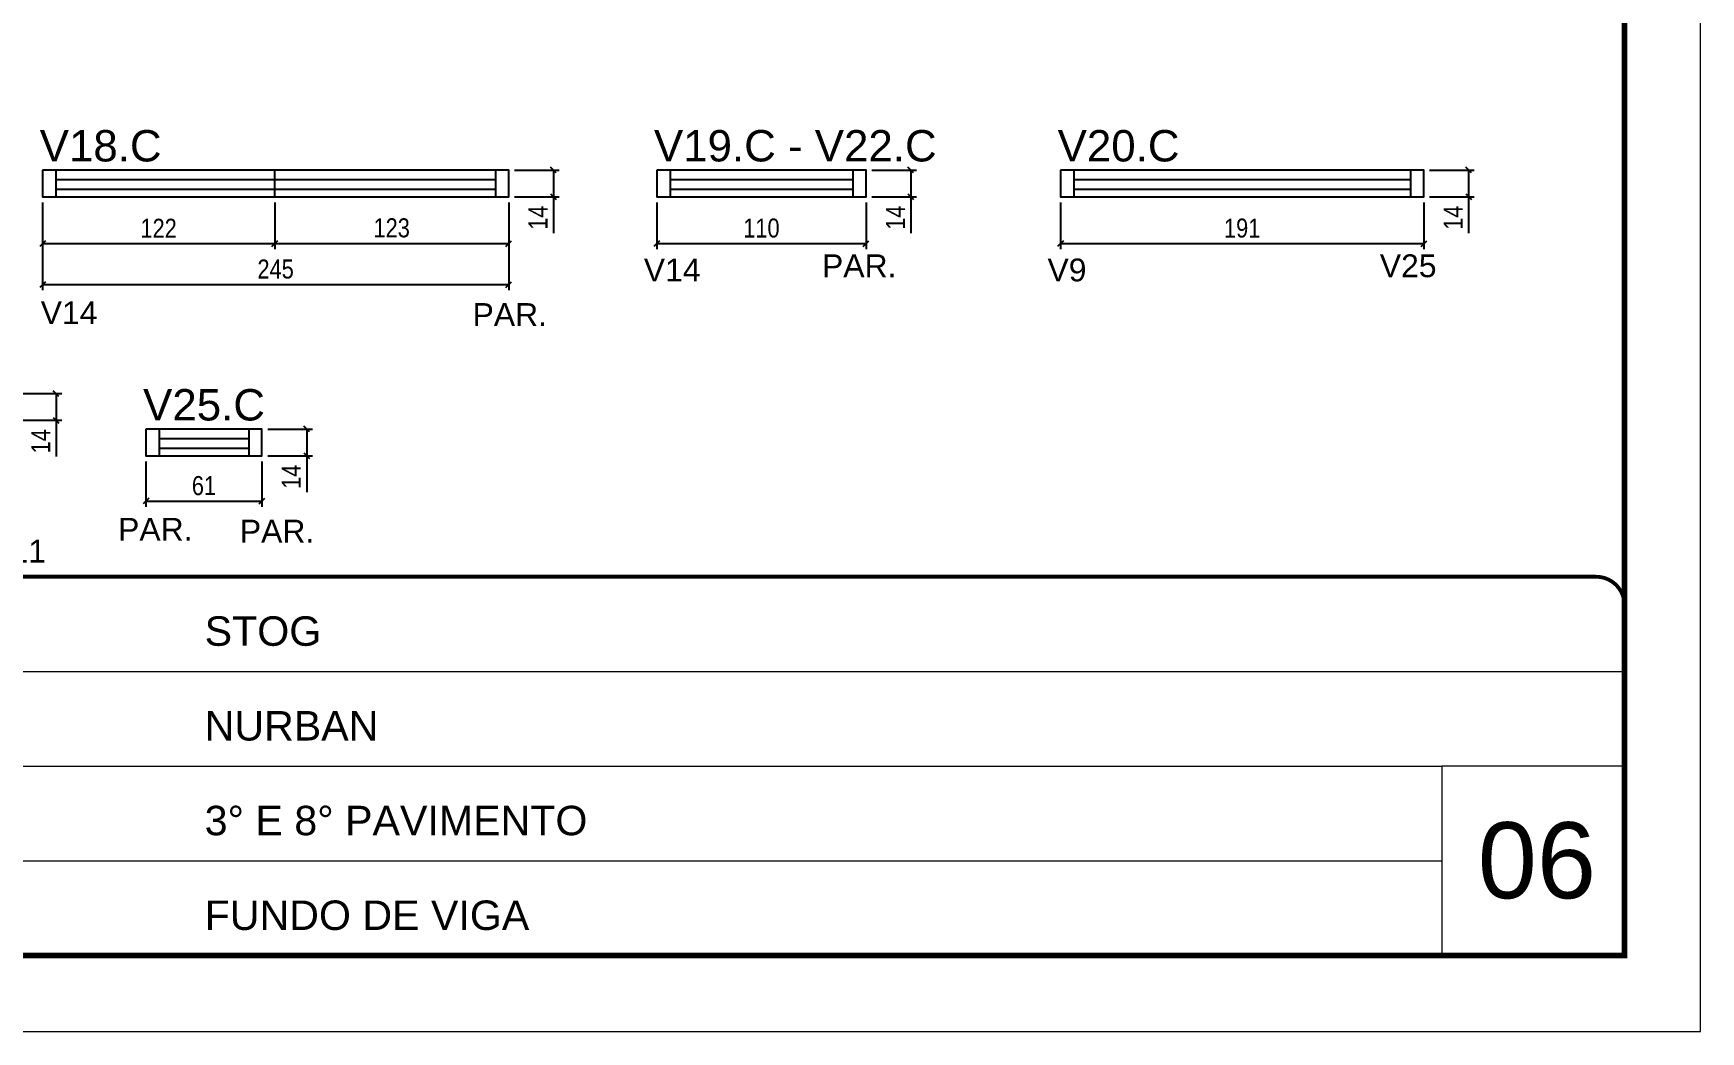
# Model space of a CAD drawing. Extents: x 2489 to 8743, y 745 to 4092.
# Drawn here: x 4697 to 5573, y 1894 to 2419 of the extents above; entities that cross this region are included whole.
import ezdxf

# ---------------------------------------------------------------- set-up
doc = ezdxf.new("R2010")
doc.units = 0
doc.linetypes.add('CONTINUO', pattern=[0])
doc.linetypes.add('DASHED', pattern=[0.75, 0.5, -0.25])
for name, color, linetype in [('5', 5, 'Continuous'), ('COTA', 241, 'Continuous'), ('NOMENCLATURA', 7, 'Continuous'), ('Painéis', 200, 'Continuous'), ('SARR_2.2x7', 40, 'Continuous'), ('SARR_EDITAR', 141, 'Continuous')]:
    doc.layers.add(name, color=color, linetype=linetype)
for name, color, linetype, lineweight in [('CARIMBO', 255, 'Continuous', 9), ('Folhas', 255, 'Continuous', 9), ('SARRAFO DE PRESSAO', 251, 'DASHED', 9)]:
    doc.layers.add(name, color=color, linetype=linetype, lineweight=lineweight)
doc.styles.add('ARIAL', font='arial.ttf')
doc.styles.add('COTA TECNICA', font='techl___.ttf', dxfattribs={"height": 10})
doc.styles.add('COTA TECNICA-50', font='techl___.ttf', dxfattribs={"height": 10})
doc.styles.get("Standard").update_dxf_attribs({"font": 'arial.ttf'})
doc.dimstyles.new('COTA PAINEL-50', dxfattribs={"dimtxt": 10, "dimasz": 3, "dimexe": 3, "dimexo": 3, "dimgap": 3, "dimtad": 1, "dimdec": 1, "dimzin": 12, "dimdsep": 46, "dimtxsty": 'COTA TECNICA-50', "dimblk1": 'OBLIQUE', "dimblk2": 'OBLIQUE', "dimsah": 1, "dimcen": 0.9, "dimclrd": 4, "dimclre": 4, "dimclrt": 240, "dimadec": 1, "dimazin": 3, "dimtfac": 1, "dimtdec": 1, "dimtmove": 0, "dimatfit": 3, "dimfxl": 1, "dimtolj": 1, "dimtzin": 12, "dimarcsym": 0})
doc.dimstyles.new('PAINEL', dxfattribs={"dimtxt": 10, "dimasz": 3, "dimexe": 3, "dimexo": 3, "dimgap": 3, "dimtad": 1, "dimdec": 1, "dimzin": 12, "dimdsep": 46, "dimtxsty": 'COTA TECNICA', "dimblk1": 'OBLIQUE', "dimblk2": 'OBLIQUE', "dimsah": 1, "dimcen": 0.9, "dimclrd": 4, "dimclre": 4, "dimclrt": 240, "dimadec": 1, "dimazin": 3, "dimtfac": 1, "dimtdec": 1, "dimtmove": 0, "dimatfit": 3, "dimfxl": 1, "dimtolj": 1, "dimtzin": 12, "dimarcsym": 0})

# ---------------------------------------------------------------- blocks, each defined once
blk = doc.blocks.new('9999999999')
at = {"color": 30, "linetype": 'CONTINUO'}
for p, q in [((98564.56, 34379.64), (99583.98, 34379.64)), ((98564.56, 34329.83), (99487.98, 34329.83)), ((99583.98, 34329.83), (99487.98, 34329.83)), ((99487.98, 34329.83), (99487.98, 34230.21)), ((98564.56, 34280.02), (99487.98, 34280.02))]:
    blk.add_line(p, q, dxfattribs=at)
at = {"color": 30, "linetype": 'CONTINUO', "const_width": 2}
blk.add_lwpolyline([(99583.98, 34230.21), (99583.98, 34414.45, 0.414214), (99568.98, 34429.45), (98228.98, 34429.45, 0.414214), (98213.98, 34414.45), (98213.98, 34245.21, 0.414214), (98228.98, 34230.21), (99583.98, 34230.21)], format="xyb", dxfattribs=at)
at = {"layer": 'Folhas'}
blk.add_lwpolyline([(98138.98, 34190.21), (99623.98, 34190.21), (99623.98, 35240.21), (98138.98, 35240.21)], close=True, dxfattribs=at)
at = {"layer": 'Folhas', "color": 30, "const_width": 3}
blk.add_lwpolyline([(98213.98, 34230.21), (99583.98, 34230.21), (99583.98, 35200.21), (98213.98, 35200.21)], close=True, dxfattribs=at)
at = {"color": 7, "linetype": 'Continuous', "ltscale": 5, "style": 'ARIAL'}
for s, height, p in [('STOG', 15.483, (98837.68, 34393.13)), ('NURBAN', 15.483, (98837.68, 34343.32)), ('3° E 8° PAVIMENTO', 15.4829, (98837.68, 34293.51)), ('FUNDO DE VIGA', 15.4829, (98837.68, 34243.7))]:
    blk.add_text(s, height=height, dxfattribs=at).set_placement(p)
blk = doc.blocks.new('_Oblique')
at = {"color": 0, "linetype": 'ByBlock', "lineweight": -2}
blk.add_line((-0.5, -0.5), (0.5, 0.5), dxfattribs=at)
blk = doc.blocks.new('*D97')
at = {"layer": 'COTA', "color": 4, "linetype": 'ByBlock', "lineweight": -2, "transparency": 16777216}
for p, q in [((4701.46, 2329.64), (4701.46, 2283.42)), ((4946.46, 2329.64), (4946.46, 2283.42)), ((4701.46, 2286.42), (4946.46, 2286.42))]:
    blk.add_line(p, q, dxfattribs=at)
at = {"layer": 'Defpoints', "color": 0, "linetype": 'ByBlock', "transparency": 16777216}
for p in [(4701.46, 2332.64), (4946.46, 2332.64), (4946.46, 2286.42)]:
    blk.add_point(p, dxfattribs=at)
at = {"layer": 'COTA', "color": 4, "linetype": 'ByBlock', "lineweight": -2, "transparency": 16777216, "xscale": 3, "yscale": 3, "zscale": 3, "rotation": 180}
blk.add_blockref('_Oblique', (4701.46, 2286.42), dxfattribs=at)
at = {"layer": 'COTA', "color": 4, "linetype": 'ByBlock', "lineweight": -2, "transparency": 16777216, "xscale": 3, "yscale": 3, "zscale": 3}
blk.add_blockref('_Oblique', (4946.46, 2286.42), dxfattribs=at)
at = {"layer": 'COTA', "color": 240, "linetype": 'ByBlock', "transparency": 16777216, "insert": (4823.96, 2294.53), "char_height": 10, "attachment_point": 5, "style": 'COTA TECNICA-50'}
blk.add_mtext('\\A1;245', dxfattribs=at)
blk = doc.blocks.new('*D98')
at = {"layer": 'COTA', "color": 4, "lineweight": -2, "transparency": 16777216}
for p, q in [((4949.46, 2346.64), (4972.94, 2346.64)), ((4969.94, 2346.64), (4969.94, 2332.64)), ((4949.46, 2332.64), (4972.94, 2332.64)), ((4969.94, 2332.64), (4969.94, 2313.52))]:
    blk.add_line(p, q, dxfattribs=at)
at = {"layer": 'Defpoints', "color": 0, "transparency": 16777216}
for p in [(4946.46, 2346.64), (4946.46, 2332.64), (4969.94, 2332.64)]:
    blk.add_point(p, dxfattribs=at)
at = {"layer": 'COTA', "color": 4, "lineweight": -2, "transparency": 16777216, "xscale": 3, "yscale": 3, "zscale": 3}
for p, rotation in [((4969.94, 2346.64), 90), ((4969.94, 2332.64), 270)]:
    blk.add_blockref('_Oblique', p, dxfattribs=dict(at, rotation=rotation))
at = {"layer": 'COTA', "color": 240, "transparency": 16777216, "insert": (4961.87, 2321.58), "char_height": 10, "attachment_point": 5, "rotation": 90, "style": 'COTA TECNICA'}
blk.add_mtext('\\A1;14', dxfattribs=at)
blk = doc.blocks.new('*D12')
at = {"layer": 'Defpoints', "color": 0, "transparency": 16777216}
for p in [(4701.46, 2332.64), (4823.46, 2332.64), (4823.46, 2307.97)]:
    blk.add_point(p, dxfattribs=at)
at = {"layer": 'Painéis', "color": 4, "lineweight": -2, "transparency": 16777216}
for p, q in [((4701.46, 2329.64), (4701.46, 2304.97)), ((4823.46, 2329.64), (4823.46, 2304.97)), ((4701.46, 2307.97), (4823.46, 2307.97))]:
    blk.add_line(p, q, dxfattribs=at)
at = {"layer": 'Painéis', "color": 4, "lineweight": -2, "transparency": 16777216, "xscale": 3, "yscale": 3, "zscale": 3, "rotation": 180}
blk.add_blockref('_Oblique', (4701.46, 2307.97), dxfattribs=at)
at = {"layer": 'Painéis', "color": 4, "lineweight": -2, "transparency": 16777216, "xscale": 3, "yscale": 3, "zscale": 3}
blk.add_blockref('_Oblique', (4823.46, 2307.97), dxfattribs=at)
at = {"layer": 'Painéis', "color": 240, "transparency": 16777216, "insert": (4762.46, 2316.03), "char_height": 10, "attachment_point": 5, "style": 'COTA TECNICA'}
blk.add_mtext('\\A1;122', dxfattribs=at)
blk = doc.blocks.new('*D13')
at = {"layer": 'Defpoints', "color": 0, "transparency": 16777216}
for p in [(4823.46, 2332.64), (4946.46, 2332.64), (4946.46, 2307.97)]:
    blk.add_point(p, dxfattribs=at)
at = {"layer": 'Painéis', "color": 4, "lineweight": -2, "transparency": 16777216}
for p, q in [((4823.46, 2329.64), (4823.46, 2304.97)), ((4946.46, 2329.64), (4946.46, 2304.97)), ((4823.46, 2307.97), (4946.46, 2307.97))]:
    blk.add_line(p, q, dxfattribs=at)
at = {"layer": 'Painéis', "color": 4, "lineweight": -2, "transparency": 16777216, "xscale": 3, "yscale": 3, "zscale": 3, "rotation": 180}
blk.add_blockref('_Oblique', (4823.46, 2307.97), dxfattribs=at)
at = {"layer": 'Painéis', "color": 4, "lineweight": -2, "transparency": 16777216, "xscale": 3, "yscale": 3, "zscale": 3}
blk.add_blockref('_Oblique', (4946.46, 2307.97), dxfattribs=at)
at = {"layer": 'Painéis', "color": 240, "transparency": 16777216, "insert": (4884.96, 2316.19), "char_height": 10, "attachment_point": 5, "style": 'COTA TECNICA'}
blk.add_mtext('\\A1;123', dxfattribs=at)
blk = doc.blocks.new('*D99')
at = {"layer": 'COTA', "color": 4, "lineweight": -2, "transparency": 16777216}
for p, q in [((5137.31, 2346.64), (5160.79, 2346.64)), ((5157.79, 2346.64), (5157.79, 2332.64)), ((5137.31, 2332.64), (5160.79, 2332.64)), ((5157.79, 2332.64), (5157.79, 2313.52))]:
    blk.add_line(p, q, dxfattribs=at)
at = {"layer": 'Defpoints', "color": 0, "transparency": 16777216}
for p in [(5134.31, 2346.64), (5134.31, 2332.64), (5157.79, 2332.64)]:
    blk.add_point(p, dxfattribs=at)
at = {"layer": 'COTA', "color": 4, "lineweight": -2, "transparency": 16777216, "xscale": 3, "yscale": 3, "zscale": 3}
for p, rotation in [((5157.79, 2346.64), 90), ((5157.79, 2332.64), 270)]:
    blk.add_blockref('_Oblique', p, dxfattribs=dict(at, rotation=rotation))
at = {"layer": 'COTA', "color": 240, "transparency": 16777216, "insert": (5149.72, 2321.58), "char_height": 10, "attachment_point": 5, "rotation": 90, "style": 'COTA TECNICA'}
blk.add_mtext('\\A1;14', dxfattribs=at)
blk = doc.blocks.new('*D14')
at = {"layer": 'Defpoints', "color": 0, "transparency": 16777216}
for p in [(5024.31, 2332.64), (5134.31, 2332.64), (5134.31, 2307.97)]:
    blk.add_point(p, dxfattribs=at)
at = {"layer": 'Painéis', "color": 4, "lineweight": -2, "transparency": 16777216}
for p, q in [((5024.31, 2329.64), (5024.31, 2304.97)), ((5134.31, 2329.64), (5134.31, 2304.97)), ((5024.31, 2307.97), (5134.31, 2307.97))]:
    blk.add_line(p, q, dxfattribs=at)
at = {"layer": 'Painéis', "color": 4, "lineweight": -2, "transparency": 16777216, "xscale": 3, "yscale": 3, "zscale": 3, "rotation": 180}
blk.add_blockref('_Oblique', (5024.31, 2307.97), dxfattribs=at)
at = {"layer": 'Painéis', "color": 4, "lineweight": -2, "transparency": 16777216, "xscale": 3, "yscale": 3, "zscale": 3}
blk.add_blockref('_Oblique', (5134.31, 2307.97), dxfattribs=at)
at = {"layer": 'Painéis', "color": 240, "transparency": 16777216, "insert": (5079.31, 2316.08), "char_height": 10, "attachment_point": 5, "style": 'COTA TECNICA'}
blk.add_mtext('\\A1;110', dxfattribs=at)
blk = doc.blocks.new('*D100')
at = {"layer": 'COTA', "color": 4, "lineweight": -2, "transparency": 16777216}
for p, q in [((5430.49, 2346.64), (5453.97, 2346.64)), ((5450.97, 2346.64), (5450.97, 2332.64)), ((5430.49, 2332.64), (5453.97, 2332.64)), ((5450.97, 2332.64), (5450.97, 2313.52))]:
    blk.add_line(p, q, dxfattribs=at)
at = {"layer": 'Defpoints', "color": 0, "transparency": 16777216}
for p in [(5427.49, 2346.64), (5427.49, 2332.64), (5450.97, 2332.64)]:
    blk.add_point(p, dxfattribs=at)
at = {"layer": 'COTA', "color": 4, "lineweight": -2, "transparency": 16777216, "xscale": 3, "yscale": 3, "zscale": 3}
for p, rotation in [((5450.97, 2346.64), 90), ((5450.97, 2332.64), 270)]:
    blk.add_blockref('_Oblique', p, dxfattribs=dict(at, rotation=rotation))
at = {"layer": 'COTA', "color": 240, "transparency": 16777216, "insert": (5442.89, 2321.58), "char_height": 10, "attachment_point": 5, "rotation": 90, "style": 'COTA TECNICA'}
blk.add_mtext('\\A1;14', dxfattribs=at)
blk = doc.blocks.new('*D15')
at = {"layer": 'Defpoints', "color": 0, "transparency": 16777216}
for p in [(5236.49, 2332.64), (5427.49, 2332.64), (5427.49, 2307.97)]:
    blk.add_point(p, dxfattribs=at)
at = {"layer": 'Painéis', "color": 4, "lineweight": -2, "transparency": 16777216}
for p, q in [((5236.49, 2329.64), (5236.49, 2304.97)), ((5427.49, 2329.64), (5427.49, 2304.97)), ((5236.49, 2307.97), (5427.49, 2307.97))]:
    blk.add_line(p, q, dxfattribs=at)
at = {"layer": 'Painéis', "color": 4, "lineweight": -2, "transparency": 16777216, "xscale": 3, "yscale": 3, "zscale": 3, "rotation": 180}
blk.add_blockref('_Oblique', (5236.49, 2307.97), dxfattribs=at)
at = {"layer": 'Painéis', "color": 4, "lineweight": -2, "transparency": 16777216, "xscale": 3, "yscale": 3, "zscale": 3}
blk.add_blockref('_Oblique', (5427.49, 2307.97), dxfattribs=at)
at = {"layer": 'Painéis', "color": 240, "transparency": 16777216, "insert": (5331.99, 2316.06), "char_height": 10, "attachment_point": 5, "style": 'COTA TECNICA'}
blk.add_mtext('\\A1;191', dxfattribs=at)
blk = doc.blocks.new('*D103')
at = {"layer": 'COTA', "color": 4, "linetype": 'ByBlock', "lineweight": -2, "transparency": 16777216}
for p, q in [((4755.8, 2193.41), (4755.8, 2169.53)), ((4816.8, 2193.41), (4816.8, 2169.53)), ((4755.8, 2172.53), (4816.8, 2172.53))]:
    blk.add_line(p, q, dxfattribs=at)
at = {"layer": 'Defpoints', "color": 0, "linetype": 'ByBlock', "transparency": 16777216}
for p in [(4755.8, 2196.41), (4816.8, 2196.41), (4816.8, 2172.53)]:
    blk.add_point(p, dxfattribs=at)
at = {"layer": 'COTA', "color": 4, "linetype": 'ByBlock', "lineweight": -2, "transparency": 16777216, "xscale": 3, "yscale": 3, "zscale": 3, "rotation": 180}
blk.add_blockref('_Oblique', (4755.8, 2172.53), dxfattribs=at)
at = {"layer": 'COTA', "color": 4, "linetype": 'ByBlock', "lineweight": -2, "transparency": 16777216, "xscale": 3, "yscale": 3, "zscale": 3}
blk.add_blockref('_Oblique', (4816.8, 2172.53), dxfattribs=at)
at = {"layer": 'COTA', "color": 240, "linetype": 'ByBlock', "transparency": 16777216, "insert": (4786.3, 2180.63), "char_height": 10, "attachment_point": 5, "style": 'COTA TECNICA-50'}
blk.add_mtext('\\A1;61', dxfattribs=at)
blk = doc.blocks.new('*D104')
at = {"layer": 'COTA', "color": 4, "lineweight": -2, "transparency": 16777216}
for p, q in [((4819.8, 2210.41), (4843.28, 2210.41)), ((4840.28, 2210.41), (4840.28, 2196.41)), ((4819.8, 2196.41), (4843.28, 2196.41)), ((4840.28, 2196.41), (4840.28, 2177.29))]:
    blk.add_line(p, q, dxfattribs=at)
at = {"layer": 'Defpoints', "color": 0, "transparency": 16777216}
for p in [(4816.8, 2210.41), (4816.8, 2196.41), (4840.28, 2196.41)]:
    blk.add_point(p, dxfattribs=at)
at = {"layer": 'COTA', "color": 4, "lineweight": -2, "transparency": 16777216, "xscale": 3, "yscale": 3, "zscale": 3}
for p, rotation in [((4840.28, 2210.41), 90), ((4840.28, 2196.41), 270)]:
    blk.add_blockref('_Oblique', p, dxfattribs=dict(at, rotation=rotation))
at = {"layer": 'COTA', "color": 240, "transparency": 16777216, "insert": (4832.21, 2185.35), "char_height": 10, "attachment_point": 5, "rotation": 90, "style": 'COTA TECNICA'}
blk.add_mtext('\\A1;14', dxfattribs=at)
blk = doc.blocks.new('*D255')
at = {"layer": 'COTA', "color": 4, "lineweight": -2, "transparency": 16777216}
for p, q in [((4688.09, 2229.05), (4711.57, 2229.05)), ((4708.57, 2229.05), (4708.57, 2215.05)), ((4688.09, 2215.05), (4711.57, 2215.05)), ((4708.57, 2215.05), (4708.57, 2195.93))]:
    blk.add_line(p, q, dxfattribs=at)
at = {"layer": 'Defpoints', "color": 0, "transparency": 16777216}
for p in [(4685.09, 2229.05), (4685.09, 2215.05), (4708.57, 2215.05)]:
    blk.add_point(p, dxfattribs=at)
at = {"layer": 'COTA', "color": 4, "lineweight": -2, "transparency": 16777216, "xscale": 3, "yscale": 3, "zscale": 3}
for p, rotation in [((4708.57, 2229.05), 90), ((4708.57, 2215.05), 270)]:
    blk.add_blockref('_Oblique', p, dxfattribs=dict(at, rotation=rotation))
at = {"layer": 'COTA', "color": 240, "transparency": 16777216, "insert": (4700.49, 2203.99), "char_height": 10, "attachment_point": 5, "rotation": 90, "style": 'COTA TECNICA'}
blk.add_mtext('\\A1;14', dxfattribs=at)

msp = doc.modelspace()

# ---------------------------------------------------------------- linework, layer by layer
at = {"layer": 'Painéis'}
msp.add_line((4823.46, 2332.64), (4823.46, 2346.64), dxfattribs=at)
at = {"layer": 'Painéis', "linetype": 'ByBlock'}
for points in [[(4701.46, 2346.64), (4701.46, 2332.64), (4946.46, 2332.64), (4946.46, 2346.64)], [(5024.31, 2346.64), (5024.31, 2332.64), (5134.31, 2332.64), (5134.31, 2346.64)], [(5236.49, 2346.64), (5236.49, 2332.64), (5427.49, 2332.64), (5427.49, 2346.64)], [(4755.8, 2210.41), (4755.8, 2196.41), (4816.8, 2196.41), (4816.8, 2210.41)]]:
    msp.add_lwpolyline(points, close=True, dxfattribs=at)
at = {"layer": 'SARR_2.2x7', "linetype": 'Continuous'}
for p, q in [((4708.46, 2346.64), (4708.46, 2332.64)), ((4939.46, 2346.64), (4939.46, 2332.64)), ((5031.31, 2346.64), (5031.31, 2332.64)), ((5127.31, 2346.64), (5127.31, 2332.64)), ((5243.49, 2346.64), (5243.49, 2332.64)), ((5420.49, 2346.64), (5420.49, 2332.64)), ((4762.8, 2210.41), (4762.8, 2196.41)), ((4809.8, 2210.41), (4809.8, 2196.41))]:
    msp.add_line(p, q, dxfattribs=at)
at = {"layer": 'SARR_EDITAR', "linetype": 'Continuous'}
for p, q in [((4708.46, 2341.64), (4939.46, 2341.64)), ((5031.31, 2341.64), (5127.31, 2341.64)), ((5243.49, 2341.64), (5420.49, 2341.64)), ((4708.46, 2336.64), (4939.46, 2336.64)), ((5031.31, 2336.64), (5127.31, 2336.64)), ((5243.49, 2336.64), (5420.49, 2336.64)), ((4762.8, 2205.41), (4809.8, 2205.41)), ((4762.8, 2200.41), (4809.8, 2200.41))]:
    msp.add_line(p, q, dxfattribs=at)

# ---------------------------------------------------------------- block references
at = {"layer": 'SARRAFO DE PRESSAO', "color": 6, "linetype": 'ByBlock'}
msp.add_blockref('9999999999', (-94051.01, -32296.67), dxfattribs=at)

# ---------------------------------------------------------------- texts
at = {"layer": '5', "linetype": 'Continuous'}
for s, p in [('V14', (5017.49, 2288.1)), ('PAR.', (5111.15, 2290.29)), ('V9', (5229.66, 2288.1)), ('V25', (5404.33, 2290.29)), ('V14', (4700.49, 2265.61)), ('PAR.', (4927.48, 2264.65)), ('PAR.', (4741.17, 2151.72)), ('PAR.', (4805.16, 2150.76)), ('V11', (4673.45, 2140.23))]:
    msp.add_text(s, height=12, rotation=359.99996, dxfattribs=at).set_placement(p)
at = {"layer": 'CARIMBO', "style": 'ARIAL'}
msp.add_text('06', height=40, dxfattribs=at).set_placement((5455.83, 1963.68))
at = {"layer": 'NOMENCLATURA', "linetype": 'Continuous'}
for s, p in [('V18.C', (4699.97, 2351.16)), ('V19.C - V22.C', (5022.82, 2351.16)), ('V20.C', (5235, 2351.16)), ('V25.C', (4754.31, 2214.94))]:
    msp.add_text(s, height=16.5, dxfattribs=at).set_placement(p)

# ---------------------------------------------------------------- dimensions: what is measured, and where the dimension line sits
at = {"layer": 'COTA'}
for base, p1, p2, picture, middle in [((4969.94, 2332.64), (4946.46, 2346.64), (4946.46, 2332.64), '*D98', (4961.87, 2321.58)), ((5157.79, 2332.64), (5134.31, 2346.64), (5134.31, 2332.64), '*D99', (5149.72, 2321.58)), ((5450.97, 2332.64), (5427.49, 2346.64), (5427.49, 2332.64), '*D100', (5442.89, 2321.58)), ((4708.57, 2215.05), (4685.09, 2229.05), (4685.09, 2215.05), '*D255', (4700.49, 2203.99)), ((4840.28, 2196.41), (4816.8, 2210.41), (4816.8, 2196.41), '*D104', (4832.21, 2185.35))]:
    dim = msp.add_linear_dim(base=base, p1=p1, p2=p2, angle=90, dimstyle='PAINEL', dxfattribs=at)
    dim.commit()
    dim.dimension.update_dxf_attribs({"geometry": picture, "text_midpoint": middle})
at = {"layer": 'COTA', "color": 1, "linetype": 'ByBlock'}
for base, p1, p2, picture, middle in [((4946.46, 2286.42), (4701.46, 2332.64), (4946.46, 2332.64), '*D97', (4823.96, 2294.53)), ((4816.8, 2172.53), (4755.8, 2196.41), (4816.8, 2196.41), '*D103', (4786.3, 2180.63))]:
    dim = msp.add_linear_dim(base=base, p1=p1, p2=p2, dimstyle='COTA PAINEL-50', override={"dimarcsym": 1}, dxfattribs=at)
    dim.commit()
    dim.dimension.update_dxf_attribs({"geometry": picture, "text_midpoint": middle})
at = {"layer": 'Painéis'}
for base, p1, p2, picture, middle in [((4823.46, 2307.97), (4701.46, 2332.64), (4823.46, 2332.64), '*D12', (4762.46, 2316.03)), ((4946.46, 2307.97), (4823.46, 2332.64), (4946.46, 2332.64), '*D13', (4884.96, 2316.19)), ((5134.31, 2307.97), (5024.31, 2332.64), (5134.31, 2332.64), '*D14', (5079.31, 2316.08)), ((5427.49, 2307.97), (5236.49, 2332.64), (5427.49, 2332.64), '*D15', (5331.99, 2316.06))]:
    dim = msp.add_linear_dim(base=base, p1=p1, p2=p2, dimstyle='PAINEL', dxfattribs=at)
    dim.commit()
    dim.dimension.update_dxf_attribs({"geometry": picture, "text_midpoint": middle})

doc.saveas('drawing.dxf')
